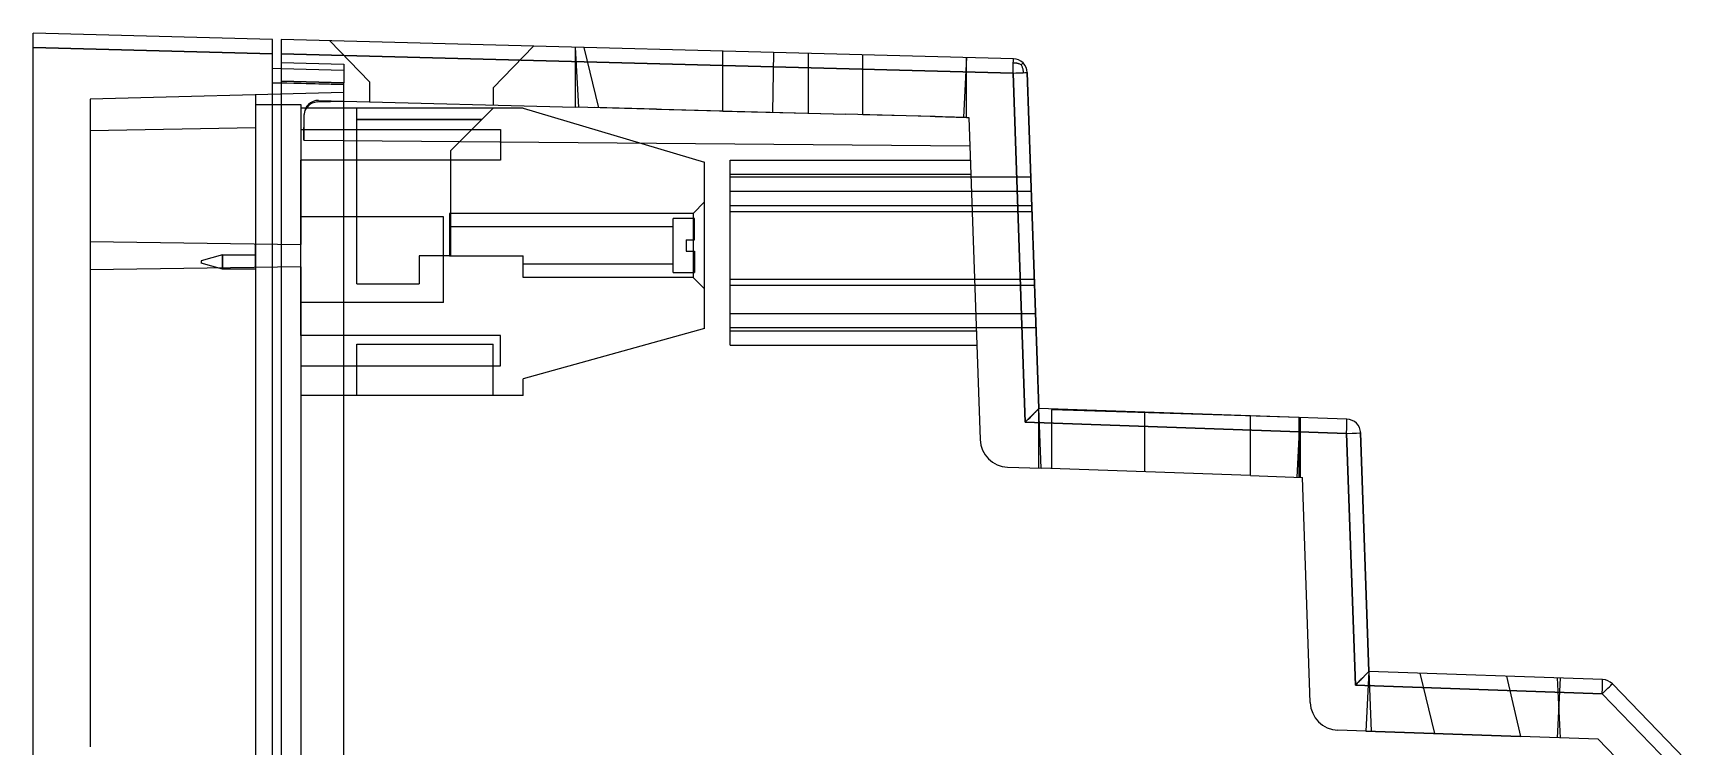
# Model space of a CAD drawing. Header units: millimetres. Extents: x -0.6 to 58, y -144 to -51.8.
# Drawn here: x -0.3 to 58, y -76.9 to -51.8 of the extents above; entities that cross this region are included whole.
import ezdxf

# ---------------------------------------------------------------- set-up
doc = ezdxf.new("R2010")
doc.units = ezdxf.units.MM
doc.layers.add('MAIN-1', color=7, linetype='Continuous')
doc.layers.add('MAIN-2', color=7, linetype='Continuous')

msp = doc.modelspace()

# ---------------------------------------------------------------- linework, layer by layer
at = {"layer": 'MAIN-1'}
for p, q in [((8.1, -52.042), (-0.3, -51.822)), ((-0.3, -52.322), (-0.3, -51.822)), ((-0.3, -52.322), (8.1, -52.542)), ((-0.3, -81.395), (-0.3, -52.322)), ((8.1, -52.542), (8.1, -52.042)), ((8.4, -52.05), (8.4, -52.551)), ((34.111, -52.723), (8.4, -52.05)), ((8.1, -141.118), (8.1, -52.542)), ((8.4, -52.551), (34.102, -53.224)), ((8.4, -52.551), (8.4, -141.11)), ((34.143, -52.87), (34.11, -52.87)), ((34.172, -52.872), (34.143, -52.87)), ((34.198, -52.875), (34.172, -52.872)), ((34.223, -52.878), (34.198, -52.875)), ((34.248, -52.883), (34.223, -52.878)), ((34.271, -52.889), (34.248, -52.883)), ((34.295, -52.895), (34.271, -52.889)), ((34.318, -52.903), (34.295, -52.895)), ((34.342, -52.912), (34.318, -52.903)), ((34.365, -52.922), (34.342, -52.912)), ((34.388, -52.932), (34.365, -52.922)), ((34.4, -52.92), (34.388, -52.932)), ((34.388, -52.933), (34.399, -52.955)), ((34.399, -52.955), (34.409, -52.979)), ((34.41, -52.909), (34.4, -52.92)), ((34.409, -52.979), (34.418, -53.002)), ((34.42, -52.9), (34.41, -52.909)), ((34.418, -53.002), (34.426, -53.026)), ((34.428, -52.891), (34.42, -52.9)), ((34.426, -53.026), (34.433, -53.05)), ((34.435, -52.884), (34.428, -52.891)), ((34.433, -53.05), (34.439, -53.073)), ((34.441, -52.878), (34.435, -52.884)), ((34.445, -52.874), (34.441, -52.878)), ((34.448, -52.871), (34.445, -52.874)), ((34.449, -52.869), (34.448, -52.871)), ((34.45, -52.868), (34.449, -52.869)), ((8.4, -53.071), (8.1, -53.063)), ((8.1, -53.563), (8.4, -53.571)), ((34.102, -53.223), (34.531, -65.49)), ((34.439, -53.073), (34.444, -53.097)), ((34.444, -53.097), (34.448, -53.122)), ((34.448, -53.122), (34.45, -53.149)), ((34.45, -53.149), (34.452, -53.178)), ((34.452, -53.178), (34.453, -53.211)), ((35.01, -65.007), (34.598, -53.206)), ((34.744, -65.276), (34.719, -65.302)), ((34.768, -65.252), (34.744, -65.276)), ((34.791, -65.229), (34.768, -65.252)), ((34.813, -65.207), (34.791, -65.229)), ((34.834, -65.186), (34.813, -65.207)), ((34.854, -65.165), (34.834, -65.186)), ((34.874, -65.145), (34.854, -65.165)), ((34.893, -65.126), (34.874, -65.145)), ((34.911, -65.108), (34.893, -65.126)), ((34.928, -65.091), (34.911, -65.108)), ((34.943, -65.076), (34.928, -65.091)), ((34.957, -65.061), (34.943, -65.076)), ((34.97, -65.048), (34.957, -65.061)), ((34.981, -65.037), (34.97, -65.048)), ((34.99, -65.028), (34.981, -65.037)), ((34.997, -65.02), (34.99, -65.028)), ((35.003, -65.015), (34.997, -65.02)), ((35.007, -65.01), (35.003, -65.015)), ((35.009, -65.008), (35.007, -65.01)), ((35.01, -65.007), (35.009, -65.008)), ((45.822, -65.384), (35.01, -65.007)), ((34.566, -65.455), (34.531, -65.49)), ((34.531, -65.49), (45.809, -65.884)), ((34.6, -65.421), (34.566, -65.455)), ((34.632, -65.389), (34.6, -65.421)), ((34.663, -65.358), (34.632, -65.389)), ((34.692, -65.329), (34.663, -65.358)), ((34.719, -65.302), (34.692, -65.329)), ((46.597, -74.246), (46.304, -65.867)), ((45.809, -65.884), (46.118, -74.73)), ((46.25, -74.597), (46.219, -74.628)), ((46.279, -74.568), (46.25, -74.597)), ((46.306, -74.541), (46.279, -74.568)), ((46.331, -74.516), (46.306, -74.541)), ((46.355, -74.492), (46.331, -74.516)), ((46.378, -74.469), (46.355, -74.492)), ((46.4, -74.447), (46.378, -74.469)), ((46.421, -74.426), (46.4, -74.447)), ((46.442, -74.405), (46.421, -74.426)), ((46.461, -74.385), (46.442, -74.405)), ((46.48, -74.366), (46.461, -74.385)), ((46.498, -74.348), (46.48, -74.366)), ((46.515, -74.331), (46.498, -74.348)), ((46.53, -74.315), (46.515, -74.331)), ((46.545, -74.301), (46.53, -74.315)), ((46.557, -74.288), (46.545, -74.301)), ((46.568, -74.277), (46.557, -74.288)), ((46.577, -74.267), (46.568, -74.277)), ((46.585, -74.26), (46.577, -74.267)), ((46.59, -74.254), (46.585, -74.26)), ((46.594, -74.25), (46.59, -74.254)), ((46.596, -74.247), (46.594, -74.25)), ((46.597, -74.246), (46.596, -74.247)), ((54.8, -74.533), (46.597, -74.246)), ((46.153, -74.694), (46.118, -74.73)), ((46.118, -74.73), (54.787, -75.032)), ((46.187, -74.661), (46.153, -74.694)), ((46.219, -74.628), (46.187, -74.661)), ((54.787, -75.032), (57.504, -77.846)), ((58, -77.644), (55.142, -74.685))]:
    msp.add_line(p, q, dxfattribs=at)
for centre, start, end in [((34.098, -53.223), 45.25003, 88.50049), ((34.098, -53.223), 2.00002, 45.25003), ((45.805, -65.884), 2.00002, 88.00019), ((54.782, -75.032), 43.99995, 87.99996)]:
    msp.add_arc(centre, 0.5, start, end, dxfattribs=at)
for centre, major_axis, ratio, start_param, end_param in [((34.098, -53.223), (0.013, 0.5), 0.008724, -1.57073, -0.785614), ((34.098, -53.223), (0.013, 0.5), 0.008724, -0.785614, 0), ((34.098, -53.223), (-0.5, -0.017), 0.000305, 1.579518, 2.361708), ((34.098, -53.223), (-0.5, -0.017), 0.000305, 2.361708, 3.141593), ((45.805, -65.884), (0.017, 0.5), 0.008721, -1.570492, 0), ((45.805, -65.884), (-0.5, -0.017), 0.000305, 1.579518, 3.141575), ((54.782, -75.032), (0.017, 0.5), 0.008721, -1.570492, 0), ((54.782, -75.032), (-0.36, -0.347), 0.006062, 1.577074, 3.141478)]:
    msp.add_ellipse(centre, major_axis=major_axis, ratio=ratio, start_param=start_param, end_param=end_param, dxfattribs=at)
at = {"layer": 'MAIN-2'}
for p, q in [((-0.3, -51.822), (-0.3, -51.822)), ((8.1, -52.542), (-0.3, -52.322)), ((8.1, -52.042), (8.1, -52.042)), ((8.4, -52.05), (8.4, -52.05)), ((10.11, -52.095), (10.11, -52.095)), ((10.11, -52.095), (10.11, -52.095)), ((10.11, -52.095), (10.11, -52.095)), ((10.11, -52.095), (10.11, -52.095)), ((10.11, -52.095), (11.51, -53.532)), ((15.85, -53.745), (17.27, -52.282)), ((17.27, -52.282), (17.27, -52.282)), ((17.27, -52.282), (17.27, -52.282)), ((17.27, -52.282), (17.27, -52.282)), ((17.27, -52.282), (17.27, -52.282)), ((18.739, -54.421), (18.739, -52.321)), ((18.739, -52.321), (18.739, -52.321)), ((18.739, -52.321), (18.739, -52.321)), ((18.739, -52.321), (18.739, -52.321)), ((18.739, -52.321), (18.739, -52.321)), ((18.739, -52.321), (18.739, -52.321)), ((18.739, -52.321), (18.739, -52.321)), ((18.739, -52.321), (18.739, -52.321)), ((18.739, -52.321), (18.739, -52.321)), ((18.739, -52.321), (18.739, -52.321)), ((18.739, -52.321), (18.739, -52.321)), ((18.739, -52.321), (18.739, -52.321)), ((18.85, -54.424), (18.739, -52.321)), ((19.028, -52.328), (19.543, -54.443)), ((23.909, -54.557), (23.909, -52.456)), ((34.102, -53.223), (8.4, -52.55)), ((8.4, -52.856), (10.6, -52.913)), ((8.4, -52.856), (8.4, -52.856)), ((8.4, -52.856), (10.6, -52.913)), ((8.4, -52.856), (10.6, -52.913)), ((10.6, -52.913), (10.6, -53.563)), ((10.6, -52.913), (10.6, -52.913)), ((25.685, -52.503), (25.66, -54.603)), ((26.923, -54.636), (26.923, -52.535)), ((28.816, -52.585), (28.816, -54.685)), ((32.466, -52.68), (32.356, -54.778)), ((32.466, -54.781), (32.466, -52.68)), ((32.466, -52.68), (32.466, -52.68)), ((32.466, -52.68), (32.466, -52.68)), ((32.466, -52.68), (32.466, -52.68)), ((32.466, -52.68), (32.466, -52.68)), ((32.466, -52.68), (32.466, -52.68)), ((32.466, -52.68), (32.466, -52.68)), ((32.466, -52.68), (32.466, -52.68)), ((32.466, -52.68), (32.466, -52.68)), ((32.466, -52.68), (32.466, -52.68)), ((32.466, -52.68), (32.466, -52.68)), ((32.466, -52.68), (32.466, -52.68)), ((32.466, -52.68), (32.466, -52.68)), ((34.146, -52.871), (34.11, -52.87)), ((34.111, -52.723), (34.111, -52.723)), ((34.177, -52.872), (34.146, -52.871)), ((34.206, -52.876), (34.177, -52.872)), ((34.233, -52.88), (34.206, -52.876)), ((34.259, -52.886), (34.233, -52.88)), ((34.285, -52.893), (34.259, -52.886)), ((34.311, -52.901), (34.285, -52.893)), ((34.337, -52.91), (34.311, -52.901)), ((34.363, -52.921), (34.337, -52.91)), ((34.388, -52.932), (34.363, -52.921)), ((34.4, -52.92), (34.388, -52.932)), ((34.388, -52.932), (34.399, -52.955)), ((34.399, -52.955), (34.409, -52.979)), ((34.41, -52.909), (34.4, -52.92)), ((34.409, -52.979), (34.418, -53.002)), ((34.42, -52.9), (34.41, -52.909)), ((34.418, -53.002), (34.426, -53.026)), ((34.428, -52.891), (34.42, -52.9)), ((34.426, -53.026), (34.433, -53.05)), ((34.435, -52.884), (34.428, -52.891)), ((34.433, -53.05), (34.439, -53.073)), ((34.441, -52.878), (34.435, -52.884)), ((34.445, -52.874), (34.441, -52.878)), ((34.448, -52.871), (34.445, -52.874)), ((34.449, -52.869), (34.448, -52.871)), ((34.45, -52.868), (34.449, -52.869)), ((8.1, -53.063), (8.1, -53.063)), ((10.6, -53.628), (8.1, -53.563)), ((10.6, -53.129), (8.4, -53.071)), ((8.4, -53.505), (10.6, -53.563)), ((10.6, -53.563), (8.4, -53.505)), ((8.4, -53.571), (10.6, -53.628)), ((10.6, -53.129), (10.6, -53.129)), ((10.6, -140.097), (10.6, -53.563)), ((10.6, -53.563), (10.6, -53.563)), ((11.51, -53.532), (11.51, -53.532)), ((11.51, -53.532), (11.51, -53.532)), ((11.51, -53.532), (11.51, -53.532)), ((11.51, -53.532), (11.51, -53.532)), ((11.51, -53.532), (11.51, -54.232)), ((34.531, -65.49), (34.102, -53.223)), ((34.439, -53.073), (34.443, -53.097)), ((34.443, -53.097), (34.447, -53.122)), ((34.447, -53.122), (34.45, -53.149)), ((34.45, -53.149), (34.452, -53.178)), ((34.452, -53.178), (34.453, -53.211)), ((34.598, -53.206), (35.01, -65.007)), ((34.598, -53.206), (34.598, -53.206)), ((10.6, -53.91), (1.7, -54.141)), ((1.7, -54.141), (1.7, -54.141)), ((1.7, -54.141), (1.7, -54.141)), ((1.7, -54.141), (1.7, -54.141)), ((1.7, -54.141), (1.7, -59.142)), ((7.5, -53.989), (7.5, -53.989)), ((7.5, -53.989), (7.5, -53.989)), ((7.5, -53.989), (7.5, -54.33)), ((9.683, -54.24), (10.6, -54.208)), ((9.721, -54.185), (10.6, -54.208)), ((9.721, -54.185), (9.721, -54.185)), ((10.6, -53.908), (10.6, -53.908)), ((10.6, -54.208), (10.6, -54.208)), ((10.6, -54.208), (10.6, -54.208)), ((10.6, -54.208), (10.6, -54.208)), ((10.6, -54.208), (10.6, -54.208)), ((10.6, -54.208), (10.6, -54.208)), ((10.6, -54.208), (18.739, -54.421)), ((15.85, -53.745), (15.85, -53.745)), ((15.85, -53.745), (15.85, -53.745)), ((15.85, -53.745), (15.85, -53.745)), ((15.85, -53.745), (15.85, -54.346)), ((15.85, -53.745), (15.85, -53.745)), ((7.5, -54.33), (7.5, -54.33)), ((7.5, -54.33), (7.5, -54.33)), ((7.5, -54.33), (7.5, -59.223)), ((7.5, -54.33), (7.5, -54.33)), ((7.5, -54.33), (7.5, -54.33)), ((7.5, -54.33), (7.5, -54.33)), ((7.5, -54.33), (9.1, -54.33)), ((9.1, -54.33), (9.1, -54.33)), ((9.1, -54.33), (9.1, -59.245)), ((9.1, -54.459), (9.1, -54.459)), ((9.1, -54.459), (9.1, -54.459)), ((16.9, -54.459), (9.1, -54.459)), ((9.2, -55.582), (9.208, -54.681)), ((9.2, -54.74), (9.2, -55.582)), ((9.2, -54.74), (9.2, -54.74)), ((9.208, -54.681), (9.208, -54.681)), ((9.683, -54.24), (9.683, -54.24)), ((11.06, -54.459), (11.06, -54.459)), ((11.06, -54.459), (11.06, -54.459)), ((11.06, -54.859), (11.06, -54.459)), ((11.06, -54.459), (11.06, -54.459)), ((11.06, -54.459), (11.06, -54.459)), ((11.51, -54.232), (11.51, -54.232)), ((11.51, -54.232), (11.51, -54.232)), ((11.51, -54.232), (11.51, -54.232)), ((11.51, -54.232), (11.51, -54.232)), ((15.45, -54.859), (15.85, -54.459)), ((15.85, -54.346), (15.85, -54.346)), ((15.85, -54.346), (15.85, -54.346)), ((15.85, -54.346), (15.85, -54.346)), ((15.85, -54.346), (15.85, -54.346)), ((15.85, -54.459), (15.85, -54.459)), ((15.85, -54.459), (15.85, -54.459)), ((15.85, -54.459), (15.85, -54.459)), ((15.85, -54.459), (15.85, -54.459)), ((16.9, -54.459), (23.27, -56.359)), ((16.9, -54.459), (16.9, -54.459)), ((16.9, -54.459), (16.9, -54.459)), ((23.909, -54.557), (18.739, -54.421)), ((18.739, -54.421), (18.739, -54.421)), ((18.739, -54.421), (18.739, -54.421)), ((18.739, -54.421), (18.739, -54.421)), ((18.739, -54.421), (18.739, -54.421)), ((18.739, -54.421), (18.739, -54.421)), ((18.85, -54.424), (18.85, -54.424)), ((18.85, -54.424), (18.85, -54.424)), ((18.85, -54.424), (18.85, -54.424)), ((18.85, -54.424), (18.85, -54.424)), ((18.85, -54.424), (18.85, -54.424)), ((18.85, -54.424), (18.85, -54.424)), ((18.85, -54.424), (18.85, -54.424)), ((18.85, -54.424), (18.85, -54.424)), ((21.578, -54.496), (19.407, -54.439)), ((21.578, -54.496), (28.234, -54.67)), ((23.909, -54.557), (26.923, -54.636)), ((26.923, -54.636), (28.234, -54.67)), ((32.466, -54.781), (28.234, -54.67)), ((31.366, -54.752), (28.829, -54.686)), ((31.366, -54.752), (32.466, -54.781)), ((32.356, -54.778), (32.356, -54.778)), ((32.356, -54.778), (32.356, -54.778)), ((32.356, -54.778), (32.356, -54.778)), ((32.356, -54.778), (32.356, -54.778)), ((32.356, -54.778), (32.356, -54.778)), ((32.356, -54.778), (32.356, -54.778)), ((32.356, -54.778), (32.356, -54.778)), ((32.356, -54.778), (32.356, -54.778)), ((32.466, -54.781), (32.551, -54.783)), ((32.466, -54.781), (32.466, -54.781)), ((32.466, -54.781), (32.466, -54.781)), ((32.466, -54.781), (32.466, -54.781)), ((32.466, -54.781), (32.466, -54.781)), ((32.466, -54.781), (32.466, -54.781)), ((32.466, -54.781), (32.466, -54.781)), ((32.466, -54.781), (32.466, -54.781)), ((32.551, -54.783), (32.947, -66.105)), ((32.551, -54.783), (32.551, -54.783)), ((32.551, -54.783), (32.551, -54.783)), ((32.551, -54.783), (32.551, -54.783)), ((1.7, -55.242), (7.5, -55.141)), ((1.7, -55.242), (1.7, -55.242)), ((1.7, -55.242), (1.7, -55.242)), ((7.5, -55.141), (7.5, -55.141)), ((7.5, -55.141), (7.5, -55.141)), ((9.1, -55.209), (9.1, -55.209)), ((9.1, -55.209), (9.1, -55.209)), ((9.1, -55.209), (16.1, -55.209)), ((11.06, -54.859), (15.45, -54.859)), ((11.06, -60.634), (11.06, -54.859)), ((15.45, -54.859), (11.06, -54.859)), ((15.45, -54.859), (11.06, -54.859)), ((11.06, -54.859), (15.45, -54.859)), ((11.06, -54.859), (15.45, -54.859)), ((15.45, -54.859), (11.06, -54.859)), ((15.45, -54.859), (11.06, -54.859)), ((11.06, -54.859), (15.45, -54.859)), ((15.45, -54.859), (14.35, -55.959)), ((16.1, -55.209), (16.1, -55.209)), ((16.1, -55.209), (16.1, -56.289)), ((16.1, -55.209), (16.1, -55.209)), ((9.2, -55.582), (32.586, -55.786)), ((9.2, -55.582), (9.2, -55.582)), ((9.2, -55.582), (9.2, -55.582)), ((14.35, -55.959), (14.35, -59.643)), ((14.35, -55.959), (14.35, -55.959)), ((14.35, -55.959), (14.35, -55.959)), ((14.35, -55.959), (14.35, -55.959)), ((14.35, -55.959), (14.35, -55.959)), ((32.586, -55.786), (32.586, -55.786)), ((32.586, -55.786), (32.586, -55.786)), ((9.1, -56.289), (9.1, -56.289)), ((9.1, -56.289), (9.1, -56.289)), ((9.1, -59.245), (9.1, -56.289)), ((16.1, -56.289), (9.1, -56.289)), ((16.1, -56.289), (16.1, -56.289)), ((16.1, -56.289), (16.1, -56.289)), ((23.27, -62.199), (23.27, -56.359)), ((23.27, -56.359), (23.27, -56.359)), ((23.27, -56.359), (23.27, -56.359)), ((24.164, -59.279), (24.164, -56.279)), ((24.164, -56.279), (32.604, -56.279)), ((24.164, -56.279), (24.164, -56.279)), ((32.604, -56.279), (32.604, -56.279)), ((24.164, -56.78), (32.621, -56.78)), ((34.726, -56.879), (24.164, -56.879)), ((34.726, -56.879), (24.164, -56.879)), ((34.726, -56.879), (24.164, -56.879)), ((34.726, -56.879), (24.164, -56.879)), ((34.743, -57.38), (24.164, -57.38)), ((14.1, -58.28), (9.1, -58.28)), ((14.1, -59.78), (14.1, -58.28)), ((14.31, -58.154), (14.31, -59.279)), ((22.87, -58.154), (14.31, -58.154)), ((22.87, -58.154), (14.31, -58.154)), ((22.87, -58.154), (14.35, -58.154)), ((22.87, -58.154), (14.35, -58.154)), ((23.27, -57.754), (22.87, -58.154)), ((23.27, -57.754), (22.87, -58.154)), ((23.27, -57.754), (22.87, -58.154)), ((23.27, -57.754), (22.87, -58.154)), ((22.87, -58.154), (22.87, -59.279)), ((22.87, -58.154), (22.87, -59.279)), ((22.87, -58.154), (22.87, -59.279)), ((22.87, -58.154), (22.87, -59.279)), ((24.164, -57.881), (34.761, -57.881)), ((24.164, -57.881), (34.761, -57.881)), ((24.164, -57.881), (34.761, -57.881)), ((24.164, -57.881), (34.761, -57.881)), ((24.164, -57.881), (34.761, -57.881)), ((24.164, -57.881), (34.761, -57.881)), ((24.164, -58.09), (24.164, -58.09)), ((24.164, -58.09), (24.164, -58.09)), ((24.164, -58.09), (24.164, -58.09)), ((24.164, -58.09), (34.768, -58.09)), ((34.761, -58.09), (34.761, -58.09)), ((34.768, -58.09), (34.768, -58.09)), ((34.768, -58.09), (34.768, -58.09)), ((22.17, -58.629), (14.31, -58.629)), ((22.17, -58.629), (14.31, -58.629)), ((22.92, -58.329), (22.17, -58.329)), ((22.92, -58.329), (22.17, -58.329)), ((22.17, -60.229), (22.17, -58.329)), ((22.92, -59.079), (22.92, -58.329)), ((1.7, -59.142), (9.1, -59.245)), ((1.7, -59.142), (1.7, -59.142)), ((1.7, -59.142), (1.7, -59.142)), ((1.7, -59.142), (1.7, -60.14)), ((7.5, -59.223), (7.5, -59.223)), ((7.5, -59.223), (7.5, -60.059)), ((7.5, -59.223), (7.5, -59.223)), ((7.5, -59.223), (7.5, -59.223)), ((7.5, -59.223), (7.5, -59.223)), ((7.5, -60.059), (7.5, -59.223)), ((9.1, -60.037), (9.1, -59.245)), ((9.1, -59.245), (9.1, -59.245)), ((9.1, -59.245), (9.1, -59.245)), ((14.31, -59.279), (14.31, -59.643)), ((22.62, -59.079), (22.62, -59.479)), ((22.62, -59.079), (22.92, -59.079)), ((22.62, -59.079), (22.62, -59.079)), ((22.62, -59.079), (22.62, -59.079)), ((22.87, -59.279), (22.87, -60.404)), ((22.87, -59.279), (22.87, -60.404)), ((22.87, -59.279), (22.87, -60.404)), ((22.87, -59.279), (22.87, -60.404)), ((22.92, -59.079), (22.92, -59.079)), ((22.92, -59.079), (22.92, -59.079)), ((24.164, -62.279), (24.164, -59.279)), ((9.1, -60.037), (1.7, -60.14)), ((6.35, -59.609), (5.6, -59.819)), ((5.6, -59.819), (5.6, -59.819)), ((5.6, -59.819), (5.6, -59.899)), ((5.6, -59.819), (5.6, -59.819)), ((5.6, -59.819), (5.6, -59.819)), ((5.6, -59.819), (5.6, -59.819)), ((5.6, -59.899), (5.6, -59.899)), ((6.35, -60.109), (5.6, -59.899)), ((5.6, -59.899), (5.6, -59.899)), ((5.6, -59.899), (5.6, -59.899)), ((5.6, -59.899), (5.6, -59.899)), ((6.35, -59.609), (6.35, -60.109)), ((6.35, -59.609), (6.35, -59.609)), ((6.35, -60.109), (6.35, -59.609)), ((6.35, -59.609), (7.5, -59.609)), ((6.35, -59.609), (6.35, -60.109)), ((6.35, -59.609), (6.35, -59.609)), ((6.35, -60.109), (6.35, -59.609)), ((6.35, -59.609), (6.35, -60.109)), ((6.35, -59.609), (6.35, -59.609)), ((6.35, -60.109), (6.35, -59.609)), ((6.35, -59.609), (6.35, -60.109)), ((6.35, -60.109), (6.35, -59.609)), ((6.35, -59.609), (6.35, -59.609)), ((7.5, -59.609), (7.5, -59.609)), ((7.5, -59.609), (7.5, -59.609)), ((7.5, -59.609), (7.5, -59.609)), ((7.5, -59.609), (7.5, -59.609)), ((9.1, -60.037), (9.1, -60.037)), ((9.1, -60.037), (9.1, -60.037)), ((9.1, -60.037), (9.1, -133.623)), ((9.1, -62.449), (9.1, -60.037)), ((14.35, -59.643), (13.248, -59.643)), ((13.248, -59.643), (13.248, -60.634)), ((13.248, -59.643), (13.248, -59.643)), ((13.248, -59.643), (13.248, -59.643)), ((13.248, -59.643), (13.248, -59.643)), ((13.248, -59.643), (13.248, -59.643)), ((14.1, -61.28), (14.1, -59.78)), ((14.31, -59.643), (16.9, -59.643)), ((14.31, -59.643), (14.31, -59.643)), ((14.31, -59.643), (14.31, -59.643)), ((14.31, -59.643), (14.31, -59.643)), ((14.31, -59.643), (14.31, -59.643)), ((14.35, -59.643), (14.35, -59.643)), ((14.35, -59.643), (14.35, -59.643)), ((14.35, -59.643), (14.35, -59.643)), ((14.35, -59.643), (14.35, -59.643)), ((14.35, -59.643), (14.35, -59.643)), ((14.35, -59.643), (14.35, -59.643)), ((16.9, -60.404), (16.9, -59.643)), ((16.9, -59.643), (16.9, -59.643)), ((16.9, -59.643), (16.9, -59.643)), ((16.9, -59.643), (16.9, -59.643)), ((16.9, -59.643), (16.9, -59.643)), ((16.9, -59.643), (16.9, -59.643)), ((16.9, -59.643), (16.9, -59.643)), ((16.9, -59.929), (22.17, -59.929)), ((16.9, -59.929), (22.17, -59.929)), ((22.62, -59.479), (22.92, -59.479)), ((22.62, -59.479), (22.62, -59.479)), ((22.62, -59.479), (22.62, -59.479)), ((22.92, -59.479), (22.92, -60.229)), ((22.92, -59.479), (22.92, -59.479)), ((22.92, -59.479), (22.92, -59.479)), ((1.7, -60.14), (1.7, -60.14)), ((1.701, -60.14), (1.701, -76.898)), ((6.35, -60.109), (6.35, -60.109)), ((7.5, -60.109), (6.35, -60.109)), ((6.35, -60.109), (6.35, -60.109)), ((6.35, -60.109), (6.35, -60.109)), ((6.35, -60.109), (6.35, -60.109)), ((7.5, -60.059), (7.5, -60.059)), ((7.5, -60.059), (7.5, -60.059)), ((7.5, -60.059), (7.5, -60.059)), ((7.5, -60.059), (7.5, -60.059)), ((7.5, -60.059), (7.5, -81.495)), ((7.5, -60.109), (7.5, -60.109)), ((7.5, -60.109), (7.5, -60.109)), ((7.5, -60.109), (7.5, -60.109)), ((7.5, -60.109), (7.5, -60.109)), ((22.87, -60.404), (16.9, -60.404)), ((22.87, -60.404), (16.9, -60.404)), ((22.87, -60.404), (16.9, -60.404)), ((22.87, -60.404), (16.9, -60.404)), ((22.17, -60.229), (22.92, -60.229)), ((22.17, -60.229), (22.92, -60.229)), ((22.87, -60.404), (23.27, -60.804)), ((22.87, -60.404), (23.27, -60.804)), ((22.87, -60.404), (23.27, -60.804)), ((22.87, -60.404), (23.27, -60.804)), ((24.164, -60.469), (24.164, -60.469)), ((24.164, -60.469), (24.164, -60.469)), ((24.164, -60.469), (24.164, -60.469)), ((24.164, -60.469), (34.851, -60.469)), ((34.851, -60.469), (34.851, -60.469)), ((34.851, -60.469), (34.851, -60.469)), ((34.851, -60.469), (34.851, -60.469)), ((11.06, -60.634), (11.06, -60.634)), ((11.06, -60.634), (13.248, -60.634)), ((11.06, -60.634), (11.06, -60.634)), ((11.06, -60.634), (11.06, -60.634)), ((11.06, -60.634), (11.06, -60.634)), ((13.248, -60.634), (13.248, -60.634)), ((13.248, -60.634), (13.248, -60.634)), ((13.248, -60.634), (13.248, -60.634)), ((13.248, -60.634), (13.248, -60.634)), ((24.164, -60.677), (34.859, -60.677)), ((24.164, -60.677), (34.859, -60.677)), ((24.164, -60.677), (34.859, -60.677)), ((24.164, -60.677), (34.859, -60.677)), ((24.164, -60.677), (34.859, -60.677)), ((24.164, -60.677), (34.859, -60.677)), ((14.1, -61.28), (9.1, -61.28)), ((34.894, -61.679), (24.164, -61.679)), ((34.894, -61.679), (24.164, -61.679)), ((34.894, -61.679), (24.164, -61.679)), ((34.894, -61.679), (24.164, -61.679)), ((23.27, -62.199), (16.9, -63.971)), ((23.27, -62.199), (23.27, -62.199)), ((23.27, -62.199), (23.27, -62.199)), ((34.911, -62.18), (24.164, -62.18)), ((24.164, -62.78), (24.164, -62.275)), ((24.164, -62.279), (24.164, -62.279)), ((24.164, -62.279), (32.813, -62.279)), ((32.813, -62.279), (32.813, -62.279)), ((9.1, -62.449), (9.1, -62.449)), ((9.1, -62.449), (9.1, -62.449)), ((16.1, -62.449), (9.1, -62.449)), ((11.06, -62.749), (11.06, -62.749)), ((11.06, -62.749), (15.85, -62.749)), ((11.06, -62.749), (11.06, -62.749)), ((11.06, -64.549), (11.06, -62.749)), ((11.06, -62.749), (11.06, -62.749)), ((11.06, -62.749), (11.06, -62.749)), ((15.85, -62.749), (15.85, -62.749)), ((15.85, -62.749), (15.85, -62.749)), ((15.85, -64.549), (15.85, -62.749)), ((15.85, -62.749), (15.85, -62.749)), ((15.85, -62.749), (15.85, -62.749)), ((16.1, -63.509), (16.1, -62.449)), ((16.1, -62.449), (16.1, -62.449)), ((16.1, -62.449), (16.1, -62.449)), ((24.164, -62.78), (32.831, -62.78)), ((9.1, -63.509), (9.1, -63.509)), ((9.1, -63.509), (9.1, -63.509)), ((9.1, -63.509), (16.1, -63.509)), ((16.1, -63.509), (16.1, -63.509)), ((16.1, -63.509), (16.1, -63.509)), ((16.9, -64.549), (16.9, -63.971)), ((16.9, -63.971), (16.9, -63.971)), ((16.9, -63.971), (16.9, -63.971)), ((9.1, -64.549), (9.1, -64.549)), ((9.1, -64.549), (9.1, -64.549)), ((16.9, -64.549), (9.1, -64.549)), ((11.06, -64.549), (11.06, -64.549)), ((11.06, -64.549), (11.06, -64.549)), ((11.06, -64.549), (11.06, -64.549)), ((11.06, -64.549), (11.06, -64.549)), ((15.85, -64.549), (15.85, -64.549)), ((15.85, -64.549), (15.85, -64.549)), ((15.85, -64.549), (15.85, -64.549)), ((15.85, -64.549), (15.85, -64.549)), ((16.9, -64.549), (16.9, -64.549)), ((16.9, -64.549), (16.9, -64.549)), ((34.738, -65.283), (34.713, -65.308)), ((34.761, -65.259), (34.738, -65.283)), ((34.783, -65.237), (34.761, -65.259)), ((34.805, -65.215), (34.783, -65.237)), ((34.825, -65.195), (34.805, -65.215)), ((34.845, -65.174), (34.825, -65.195)), ((34.865, -65.155), (34.845, -65.174)), ((34.884, -65.136), (34.865, -65.155)), ((34.901, -65.118), (34.884, -65.136)), ((34.918, -65.101), (34.901, -65.118)), ((34.934, -65.085), (34.918, -65.101)), ((34.948, -65.071), (34.934, -65.085)), ((34.961, -65.057), (34.948, -65.071)), ((34.973, -65.045), (34.961, -65.057)), ((34.983, -65.035), (34.973, -65.045)), ((34.991, -65.026), (34.983, -65.035)), ((34.998, -65.019), (34.991, -65.026)), ((35.003, -65.014), (34.998, -65.019)), ((35.007, -65.01), (35.003, -65.014)), ((35.009, -65.008), (35.007, -65.01)), ((35.01, -65.007), (35.009, -65.008)), ((35.083, -67.111), (35.01, -65.007)), ((35.01, -65.007), (35.01, -65.007)), ((35.01, -65.007), (35.01, -65.007)), ((35.01, -65.007), (35.01, -65.007)), ((35.01, -65.007), (35.01, -65.007)), ((35.01, -65.007), (35.01, -65.007)), ((35.01, -65.007), (35.01, -65.007)), ((35.01, -65.007), (35.01, -65.007)), ((35.01, -65.007), (35.01, -65.007)), ((35.01, -65.007), (35.01, -65.007)), ((35.01, -65.007), (35.01, -65.007)), ((35.01, -65.007), (35.01, -65.007)), ((35.01, -65.007), (35.01, -65.007)), ((35.01, -65.007), (35.01, -65.007)), ((35.01, -67.108), (35.01, -65.007)), ((35.467, -65.023), (35.462, -65.057)), ((35.462, -67.124), (35.462, -65.057)), ((44.142, -65.326), (35.463, -65.057)), ((38.727, -67.238), (38.727, -65.137)), ((42.432, -67.367), (42.432, -65.266)), ((34.565, -65.456), (34.531, -65.49)), ((45.809, -65.884), (34.531, -65.49)), ((34.597, -65.424), (34.565, -65.456)), ((34.628, -65.392), (34.597, -65.424)), ((34.658, -65.363), (34.628, -65.392)), ((34.686, -65.334), (34.658, -65.363)), ((34.713, -65.308), (34.686, -65.334)), ((44.168, -65.327), (44.058, -67.424)), ((44.142, -65.326), (44.142, -65.326)), ((44.142, -65.326), (44.142, -65.326)), ((44.142, -67.427), (44.142, -65.326)), ((44.168, -65.327), (44.168, -65.327)), ((44.168, -65.327), (44.168, -65.327)), ((44.168, -65.327), (44.168, -65.327)), ((44.168, -65.327), (44.168, -65.327)), ((44.168, -65.327), (44.168, -65.327)), ((44.168, -65.327), (44.168, -65.327)), ((44.194, -65.328), (44.194, -65.328)), ((44.194, -65.328), (44.194, -65.328)), ((44.194, -65.328), (44.194, -65.328)), ((44.194, -67.429), (44.194, -65.328)), ((45.822, -65.384), (45.822, -65.384)), ((46.304, -65.867), (46.597, -74.246)), ((46.304, -65.867), (46.304, -65.867)), ((32.947, -66.105), (32.947, -66.105)), ((46.118, -74.73), (45.809, -65.884)), ((33.911, -67.07), (35.083, -67.111)), ((33.911, -67.07), (33.911, -67.07)), ((35.01, -67.108), (35.01, -67.108)), ((42.432, -67.367), (35.083, -67.111)), ((35.083, -67.111), (35.083, -67.111)), ((35.083, -67.111), (35.083, -67.111)), ((35.083, -67.111), (35.083, -67.111)), ((35.083, -67.111), (35.083, -67.111)), ((35.083, -67.111), (35.083, -67.111)), ((35.083, -67.111), (35.083, -67.111)), ((35.083, -67.111), (35.083, -67.111)), ((35.083, -67.111), (35.083, -67.111)), ((35.083, -67.111), (35.083, -67.111)), ((35.083, -67.111), (35.083, -67.111)), ((42.432, -67.367), (44.258, -67.431)), ((44.058, -67.424), (44.058, -67.424)), ((44.058, -67.424), (44.058, -67.424)), ((44.058, -67.424), (44.058, -67.424)), ((44.058, -67.424), (44.058, -67.424)), ((44.058, -67.424), (44.058, -67.424)), ((44.058, -67.424), (44.058, -67.424)), ((44.142, -67.427), (44.142, -67.427)), ((44.142, -67.427), (44.142, -67.427)), ((44.194, -67.429), (44.194, -67.429)), ((44.194, -67.429), (44.194, -67.429)), ((44.194, -67.429), (44.194, -67.429)), ((44.534, -75.345), (44.258, -67.431)), ((44.258, -67.431), (44.258, -67.431)), ((46.219, -74.629), (46.249, -74.598)), ((46.249, -74.598), (46.279, -74.569)), ((46.279, -74.569), (46.306, -74.541)), ((46.306, -74.541), (46.332, -74.515)), ((46.332, -74.515), (46.356, -74.491)), ((46.356, -74.491), (46.379, -74.467)), ((46.379, -74.467), (46.402, -74.445)), ((46.402, -74.445), (46.423, -74.423)), ((46.423, -74.423), (46.444, -74.402)), ((46.444, -74.402), (46.465, -74.382)), ((46.465, -74.382), (46.484, -74.362)), ((46.484, -74.362), (46.502, -74.344)), ((46.597, -74.246), (46.487, -76.344)), ((46.502, -74.344), (46.519, -74.327)), ((46.519, -74.327), (46.534, -74.311)), ((46.534, -74.311), (46.548, -74.297)), ((46.548, -74.297), (46.56, -74.285)), ((46.56, -74.285), (46.571, -74.274)), ((46.571, -74.274), (46.579, -74.265)), ((46.579, -74.265), (46.586, -74.258)), ((46.586, -74.258), (46.591, -74.253)), ((46.591, -74.253), (46.594, -74.249)), ((46.594, -74.249), (46.596, -74.247)), ((46.596, -74.247), (46.597, -74.246)), ((46.597, -74.246), (46.597, -74.246)), ((46.597, -74.246), (46.597, -74.246)), ((46.597, -74.246), (46.597, -74.246)), ((46.597, -74.246), (46.597, -74.246)), ((46.597, -74.246), (46.597, -74.246)), ((46.597, -74.246), (46.597, -74.246)), ((46.597, -74.246), (46.597, -74.246)), ((46.597, -74.246), (46.597, -74.246)), ((46.597, -74.246), (46.597, -74.246)), ((46.597, -74.246), (46.597, -74.246)), ((46.597, -74.246), (46.597, -74.246)), ((46.597, -74.246), (46.597, -74.246)), ((46.597, -74.246), (46.597, -74.246)), ((46.597, -74.246), (46.597, -74.246)), ((46.597, -74.246), (46.597, -74.246)), ((46.597, -74.246), (46.597, -74.246)), ((46.597, -74.246), (46.597, -74.246)), ((46.597, -74.246), (46.597, -74.246)), ((46.597, -74.246), (46.597, -74.246)), ((46.597, -74.246), (46.597, -74.246)), ((46.597, -74.246), (46.597, -74.246)), ((46.597, -74.246), (46.597, -74.246)), ((46.597, -74.246), (46.597, -74.246)), ((46.597, -74.246), (46.597, -74.246)), ((46.597, -74.246), (46.597, -74.246)), ((46.597, -74.246), (46.597, -74.246)), ((46.597, -74.246), (46.597, -74.246)), ((46.597, -74.246), (46.597, -74.246)), ((46.597, -74.246), (46.597, -74.246)), ((46.597, -74.246), (46.597, -74.246)), ((46.597, -74.246), (46.597, -74.246)), ((46.597, -74.246), (46.597, -74.246)), ((46.597, -74.246), (46.597, -74.246)), ((46.597, -74.246), (46.597, -74.246)), ((46.597, -74.246), (46.597, -74.246)), ((46.597, -74.246), (46.597, -74.246)), ((46.597, -74.246), (46.597, -74.246)), ((46.597, -74.246), (46.597, -74.246)), ((46.597, -74.246), (46.597, -74.246)), ((46.597, -74.246), (46.597, -74.246)), ((46.597, -74.246), (46.597, -74.246)), ((46.597, -74.246), (46.597, -74.246)), ((46.597, -74.246), (46.597, -74.246)), ((46.597, -74.246), (46.597, -74.246)), ((46.597, -74.246), (46.597, -74.246)), ((46.597, -74.246), (46.597, -74.246)), ((46.597, -74.246), (46.597, -74.246)), ((46.597, -74.246), (46.597, -74.246)), ((46.597, -74.246), (46.597, -74.246)), ((46.597, -74.246), (46.597, -74.246)), ((46.597, -74.246), (46.597, -74.246)), ((46.597, -74.246), (46.597, -74.246)), ((46.597, -74.246), (46.597, -74.246)), ((46.597, -74.246), (46.597, -74.246)), ((46.597, -74.246), (46.597, -74.246)), ((46.597, -74.246), (46.597, -74.246)), ((46.597, -74.246), (46.597, -74.246)), ((46.597, -74.246), (46.597, -74.246)), ((46.597, -74.246), (46.597, -74.246)), ((46.597, -74.246), (46.597, -74.246)), ((46.597, -74.246), (46.597, -74.246)), ((46.597, -74.246), (46.597, -74.246)), ((46.597, -74.246), (46.597, -74.246)), ((46.597, -74.246), (46.597, -74.246)), ((46.597, -74.246), (46.597, -74.246)), ((46.597, -74.246), (46.597, -74.246)), ((46.597, -74.246), (46.597, -74.246)), ((46.597, -74.246), (46.597, -74.246)), ((46.597, -74.246), (46.597, -74.246)), ((46.597, -74.246), (46.597, -74.246)), ((46.597, -74.246), (46.597, -74.246)), ((46.597, -74.246), (46.671, -76.35)), ((46.597, -74.246), (46.597, -74.246)), ((48.907, -76.428), (48.392, -74.309)), ((51.421, -74.415), (51.916, -76.533)), ((53.201, -74.477), (53.201, -74.477)), ((53.201, -74.477), (53.201, -74.477)), ((53.201, -74.477), (53.201, -74.477)), ((53.201, -74.477), (53.311, -76.582)), ((53.311, -74.481), (53.201, -76.578)), ((53.311, -74.481), (53.311, -74.481)), ((53.311, -74.481), (53.311, -74.481)), ((53.311, -74.481), (53.311, -74.481)), ((53.311, -74.481), (53.311, -74.481)), ((53.311, -74.481), (53.311, -74.481)), ((53.311, -74.481), (53.311, -74.481)), ((53.311, -74.481), (53.311, -74.481)), ((53.311, -74.481), (53.311, -74.481)), ((54.8, -74.533), (54.8, -74.533)), ((46.118, -74.73), (46.153, -74.695)), ((54.787, -75.032), (46.118, -74.73)), ((46.153, -74.695), (46.186, -74.661)), ((46.186, -74.661), (46.219, -74.629)), ((57.504, -77.846), (54.787, -75.032)), ((55.142, -74.685), (55.142, -74.685)), ((44.534, -75.345), (44.534, -75.345)), ((46.487, -76.344), (45.502, -76.309)), ((46.487, -76.344), (51.916, -76.533)), ((51.916, -76.533), (46.487, -76.344)), ((46.487, -76.344), (46.487, -76.344)), ((46.487, -76.344), (46.487, -76.344)), ((46.487, -76.344), (46.487, -76.344)), ((46.671, -76.35), (46.671, -76.35)), ((46.671, -76.35), (46.671, -76.35)), ((46.671, -76.35), (46.671, -76.35)), ((46.671, -76.35), (46.671, -76.35)), ((46.671, -76.35), (46.671, -76.35)), ((46.671, -76.35), (46.671, -76.35)), ((46.671, -76.35), (46.671, -76.35)), ((1.702, -76.898), (1.702, -76.898)), ((54.641, -76.628), (51.916, -76.533)), ((53.201, -76.578), (53.201, -76.578)), ((53.201, -76.578), (53.201, -76.578)), ((53.201, -76.578), (53.201, -76.578)), ((53.201, -76.578), (53.201, -76.578)), ((53.201, -76.578), (53.201, -76.578)), ((53.201, -76.578), (53.201, -76.578)), ((53.201, -76.578), (53.201, -76.578)), ((53.201, -76.578), (53.201, -76.578)), ((53.311, -76.582), (53.311, -76.582)), ((53.311, -76.582), (53.311, -76.582)), ((53.311, -76.582), (53.311, -76.582)), ((54.641, -76.628), (55.9, -77.932)), ((54.641, -76.628), (54.641, -76.628))]:
    msp.add_line(p, q, dxfattribs=at)
for centre, start in [((45.805, -65.884), 1.99991), ((54.782, -75.032), 43.99995)]:
    msp.add_arc(centre, 0.5, start, 87.99996, dxfattribs=at)
for centre, major_axis, ratio, start_param, end_param in [((34.098, -53.223), (0.013, 0.5), 0.008724, -1.570572, -0.785252), ((34.098, -53.223), (0.013, 0.5), 0.008724, -0.785252, 0), ((34.098, -53.223), (-0.5, -0.017), 0.000305, 1.579517, 2.359755), ((34.098, -53.223), (-0.5, -0.017), 0.000305, 2.359755, 3.141593), ((9.708, -54.685), (0.004, 0.5), 1, -0.017453, 1.570796), ((9.7, -54.74), (0.5, 0), 1, 1.605703, 3.141593), ((45.805, -65.884), (0.017, 0.5), 0.008721, -1.570492, 0), ((45.805, -65.884), (-0.5, -0.017), 0.000305, 1.579517, 3.141593), ((45.805, -65.884), (-0.5, -0.017), 0.000305, 3.141575, 3.144391), ((33.946, -66.07), (1, 0), 1, -3.106994, -1.605702), ((54.782, -75.032), (0.017, 0.5), 0.008721, -1.570492, 0), ((54.782, -75.032), (-0.36, -0.347), 0.006062, 1.577072, 3.141593), ((45.534, -75.31), (-1, 0), 1, 0.034898, 1.539601)]:
    msp.add_ellipse(centre, major_axis=major_axis, ratio=ratio, start_param=start_param, end_param=end_param, dxfattribs=at)

doc.saveas('drawing.dxf')
